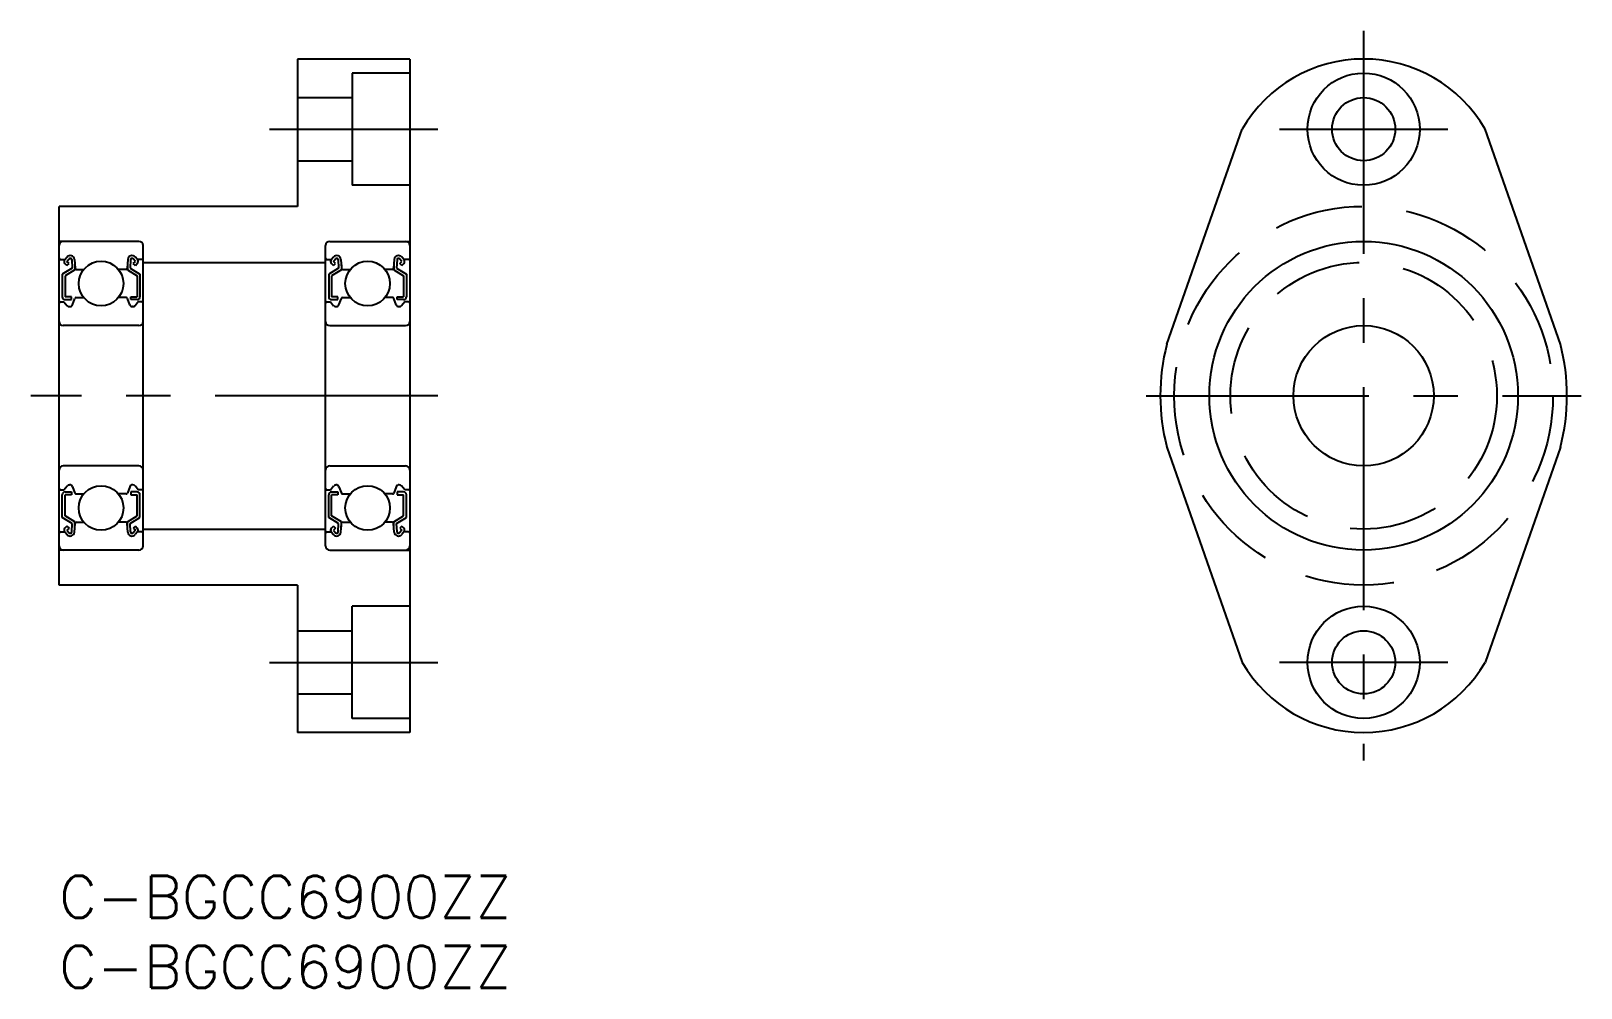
# Model space of a CAD drawing. Extents: x -2 to 109, y -8 to 60.
import ezdxf

# ---------------------------------------------------------------- set-up
doc = ezdxf.new("R2010")
doc.units = 0
doc.header["$LTSCALE"] = 0.5
doc.linetypes.add('CENTER', pattern=[50.8, 31.75, -6.35, 6.35, -6.35])
doc.linetypes.add('DASHED', pattern=[19.05, 12.7, -6.35])
for name, color, linetype in [('MSM_CENTER', 1, 'CENTER'), ('MSM_CONTINUOUS', 7, 'CONTINUOUS'), ('MSM_DASHED', 4, 'DASHED'), ('MSM_PART_NUMBER', 7, 'CONTINUOUS')]:
    doc.layers.add(name, color=color, linetype=linetype)
doc.styles.get("Standard").update_dxf_attribs({"font": 'txt.shx', "height": 3, "bigfont": 'bigfont.shx'})

# ---------------------------------------------------------------- blocks, each defined once
blk = doc.blocks.new('*U26')
at = {"layer": 'MSM_PART_NUMBER'}
blk.add_text('C-BGCC6900ZZ', height=3, dxfattribs=at).set_placement((0, -3))
blk = doc.blocks.new('*U27')
at = {"layer": 'MSM_PART_NUMBER'}
blk.add_text('C-BGCC6900ZZ', height=3, dxfattribs=at).set_placement((0, -8))

msp = doc.modelspace()

# ---------------------------------------------------------------- linework, layer by layer
at = {"layer": 'MSM_CENTER'}
for p, q in [((93.02, 60.21), (93.02, 8.21)), ((15, 53.21), (27, 53.21)), ((87.02, 53.21), (99.02, 53.21)), ((27, 34.21), (-2, 34.21)), ((77.52, 34.21), (108.52, 34.21)), ((15, 15.21), (27, 15.21)), ((99.02, 15.21), (87.02, 15.21))]:
    msp.add_line(p, q, dxfattribs=at)
at = {"layer": 'MSM_CONTINUOUS'}
for p, q in [((17, 58.21), (17, 47.71)), ((25, 58.21), (17, 58.21)), ((25, 58.21), (25, 10.21)), ((25, 57.21), (20.9, 57.21)), ((20.9, 57.21), (20.9, 49.21)), ((17, 55.46), (20.9, 55.46)), ((78.99, 37.88), (84.36, 53.21)), ((107.05, 37.88), (101.68, 53.21)), ((17, 50.96), (20.9, 50.96)), ((25, 49.21), (20.9, 49.21)), ((0, 20.71), (0, 47.71)), ((17, 47.71), (0, 47.71)), ((5.7, 45.21), (0, 45.21)), ((6, 23.51), (6, 44.91)), ((19, 23.51), (19, 44.91)), ((19.3, 45.21), (25, 45.21)), ((0.1, 43.91), (0.41, 43.91)), ((0.93, 43.3), (0.23, 42.87)), ((0.41, 43.91), (0.57, 44.1)), ((0.56, 43.49), (0.42, 43.64)), ((1.13, 43.19), (0.43, 42.76)), ((0.56, 43.78), (0.72, 43.97)), ((0.71, 43.64), (0.56, 43.78)), ((0.56, 43.49), (0.71, 43.64)), ((0.9, 43.91), (0.93, 43.3)), ((1.1, 43.93), (1.15, 43.3)), ((1.13, 43.54), (1.13, 43.19)), ((1.25, 43.21), (1.77, 43.21)), ((4.75, 43.21), (4.23, 43.21)), ((4.9, 43.93), (4.85, 43.3)), ((4.87, 43.54), (4.87, 43.19)), ((4.87, 43.19), (5.57, 42.76)), ((5.1, 43.91), (5.07, 43.3)), ((5.07, 43.3), (5.77, 42.87)), ((5.44, 43.78), (5.28, 43.97)), ((5.29, 43.64), (5.44, 43.78)), ((5.44, 43.49), (5.29, 43.64)), ((5.59, 43.91), (5.43, 44.1)), ((5.44, 43.49), (5.58, 43.64)), ((5.9, 43.91), (5.59, 43.91)), ((6, 43.71), (19, 43.71)), ((19.1, 43.91), (19.41, 43.91)), ((19.93, 43.3), (19.23, 42.87)), ((19.41, 43.91), (19.57, 44.1)), ((19.56, 43.49), (19.42, 43.64)), ((20.13, 43.19), (19.43, 42.76)), ((19.56, 43.78), (19.72, 43.97)), ((19.71, 43.64), (19.56, 43.78)), ((19.56, 43.49), (19.71, 43.64)), ((19.9, 43.91), (19.93, 43.3)), ((20.1, 43.93), (20.15, 43.3)), ((20.13, 43.54), (20.13, 43.19)), ((20.25, 43.21), (20.77, 43.21)), ((23.75, 43.21), (23.23, 43.21)), ((23.9, 43.93), (23.85, 43.3)), ((23.87, 43.54), (23.87, 43.19)), ((23.87, 43.19), (24.57, 42.76)), ((24.1, 43.91), (24.07, 43.3)), ((24.07, 43.3), (24.77, 42.87)), ((24.44, 43.78), (24.28, 43.97)), ((24.29, 43.64), (24.44, 43.78)), ((24.44, 43.49), (24.29, 43.64)), ((24.59, 43.91), (24.43, 44.1)), ((24.44, 43.49), (24.58, 43.64)), ((24.9, 43.91), (24.59, 43.91)), ((0.23, 42.87), (0.23, 41.26)), ((0.43, 42.76), (0.43, 41.26)), ((5.57, 42.76), (5.57, 41.26)), ((5.77, 42.87), (5.77, 41.26)), ((19.23, 42.87), (19.23, 41.26)), ((19.43, 42.76), (19.43, 41.26)), ((24.57, 42.76), (24.57, 41.26)), ((24.77, 42.87), (24.77, 41.26)), ((0.1, 40.91), (0.35, 40.91)), ((0.35, 40.91), (0.58, 40.63)), ((0.88, 41.26), (0.43, 41.26)), ((0.43, 41.06), (0.88, 41.06)), ((0.88, 41.06), (0.88, 41.26)), ((0.96, 40.69), (1.13, 41.14)), ((1.22, 41.21), (1.77, 41.21)), ((4.78, 41.21), (4.23, 41.21)), ((5.04, 40.69), (4.87, 41.14)), ((5.12, 41.06), (5.12, 41.26)), ((5.12, 41.26), (5.57, 41.26)), ((5.57, 41.06), (5.12, 41.06)), ((5.65, 40.91), (5.42, 40.63)), ((5.9, 40.91), (5.65, 40.91)), ((19.1, 40.91), (19.35, 40.91)), ((19.35, 40.91), (19.58, 40.63)), ((19.88, 41.26), (19.43, 41.26)), ((19.43, 41.06), (19.88, 41.06)), ((19.88, 41.06), (19.88, 41.26)), ((19.96, 40.69), (20.13, 41.14)), ((20.22, 41.21), (20.77, 41.21)), ((23.78, 41.21), (23.23, 41.21)), ((24.04, 40.69), (23.87, 41.14)), ((24.12, 41.06), (24.12, 41.26)), ((24.12, 41.26), (24.57, 41.26)), ((24.57, 41.06), (24.12, 41.06)), ((24.65, 40.91), (24.42, 40.63)), ((24.9, 40.91), (24.65, 40.91)), ((0.74, 40.56), (0.77, 40.56)), ((5.26, 40.56), (5.23, 40.56)), ((19.74, 40.56), (19.77, 40.56)), ((24.26, 40.56), (24.23, 40.56)), ((5.7, 39.21), (0.3, 39.21)), ((19.3, 39.21), (24.7, 39.21)), ((78.99, 30.54), (84.36, 15.21)), ((107.05, 30.54), (101.68, 15.21)), ((5.7, 29.21), (0.3, 29.21)), ((19.3, 29.21), (24.7, 29.21)), ((0.35, 27.51), (0.58, 27.78)), ((0.74, 27.86), (0.77, 27.86)), ((0.96, 27.72), (1.13, 27.27)), ((5.04, 27.72), (4.87, 27.27)), ((5.26, 27.86), (5.23, 27.86)), ((5.65, 27.51), (5.42, 27.78)), ((19.35, 27.51), (19.58, 27.78)), ((19.74, 27.86), (19.77, 27.86)), ((19.96, 27.72), (20.13, 27.27)), ((24.04, 27.72), (23.87, 27.27)), ((24.26, 27.86), (24.23, 27.86)), ((24.65, 27.51), (24.42, 27.78)), ((0.1, 27.51), (0.35, 27.51)), ((0.23, 25.54), (0.23, 27.16)), ((0.43, 27.36), (0.88, 27.36)), ((0.43, 25.66), (0.43, 27.16)), ((0.88, 27.16), (0.43, 27.16)), ((0.88, 27.36), (0.88, 27.16)), ((1.22, 27.21), (1.77, 27.21)), ((4.78, 27.21), (4.23, 27.21)), ((5.12, 27.36), (5.12, 27.16)), ((5.57, 27.36), (5.12, 27.36)), ((5.12, 27.16), (5.57, 27.16)), ((5.57, 25.66), (5.57, 27.16)), ((5.9, 27.51), (5.65, 27.51)), ((5.77, 25.54), (5.77, 27.16)), ((19.1, 27.51), (19.35, 27.51)), ((19.23, 25.54), (19.23, 27.16)), ((19.43, 27.36), (19.88, 27.36)), ((19.43, 25.66), (19.43, 27.16)), ((19.88, 27.16), (19.43, 27.16)), ((19.88, 27.36), (19.88, 27.16)), ((20.22, 27.21), (20.77, 27.21)), ((23.78, 27.21), (23.23, 27.21)), ((24.12, 27.36), (24.12, 27.16)), ((24.57, 27.36), (24.12, 27.36)), ((24.12, 27.16), (24.57, 27.16)), ((24.57, 25.66), (24.57, 27.16)), ((24.9, 27.51), (24.65, 27.51)), ((24.77, 25.54), (24.77, 27.16)), ((0.93, 25.11), (0.23, 25.54)), ((1.13, 25.22), (0.43, 25.66)), ((4.87, 25.22), (5.57, 25.66)), ((5.07, 25.11), (5.77, 25.54)), ((19.93, 25.11), (19.23, 25.54)), ((20.13, 25.22), (19.43, 25.66)), ((23.87, 25.22), (24.57, 25.66)), ((24.07, 25.11), (24.77, 25.54)), ((0.1, 24.51), (0.41, 24.51)), ((0.41, 24.51), (0.57, 24.32)), ((0.56, 24.92), (0.42, 24.78)), ((0.56, 24.92), (0.71, 24.78)), ((0.71, 24.78), (0.56, 24.63)), ((0.56, 24.63), (0.72, 24.44)), ((0.9, 24.5), (0.93, 25.11)), ((1.1, 24.48), (1.15, 25.11)), ((1.13, 24.87), (1.13, 25.22)), ((1.25, 25.21), (1.77, 25.21)), ((4.75, 25.21), (4.23, 25.21)), ((4.9, 24.48), (4.85, 25.11)), ((4.87, 24.87), (4.87, 25.22)), ((5.1, 24.5), (5.07, 25.11)), ((5.44, 24.63), (5.28, 24.44)), ((5.44, 24.92), (5.29, 24.78)), ((5.29, 24.78), (5.44, 24.63)), ((5.59, 24.51), (5.43, 24.32)), ((5.44, 24.92), (5.58, 24.78)), ((5.9, 24.51), (5.59, 24.51)), ((6, 24.71), (19, 24.71)), ((19.1, 24.51), (19.41, 24.51)), ((19.41, 24.51), (19.57, 24.32)), ((19.56, 24.92), (19.42, 24.78)), ((19.56, 24.92), (19.71, 24.78)), ((19.71, 24.78), (19.56, 24.63)), ((19.56, 24.63), (19.72, 24.44)), ((19.9, 24.5), (19.93, 25.11)), ((20.1, 24.48), (20.15, 25.11)), ((20.13, 24.87), (20.13, 25.22)), ((20.25, 25.21), (20.77, 25.21)), ((23.75, 25.21), (23.23, 25.21)), ((23.9, 24.48), (23.85, 25.11)), ((23.87, 24.87), (23.87, 25.22)), ((24.1, 24.5), (24.07, 25.11)), ((24.44, 24.63), (24.28, 24.44)), ((24.44, 24.92), (24.29, 24.78)), ((24.29, 24.78), (24.44, 24.63)), ((24.59, 24.51), (24.43, 24.32)), ((24.44, 24.92), (24.58, 24.78)), ((24.9, 24.51), (24.59, 24.51)), ((5.7, 23.21), (0, 23.21)), ((19.3, 23.21), (25, 23.21)), ((17, 20.71), (0, 20.71)), ((17, 20.71), (17, 10.21)), ((25, 19.21), (20.9, 19.21)), ((20.9, 11.21), (20.9, 19.21)), ((17, 17.46), (20.9, 17.46)), ((17, 12.96), (20.9, 12.96)), ((25, 11.21), (20.9, 11.21)), ((25, 10.21), (17, 10.21))]:
    msp.add_line(p, q, dxfattribs=at)
for centre, radius in [((93.02, 53.21), 4), ((93.02, 53.21), 2.25), ((93.02, 34.21), 11), ((3, 42.21), 1.59), ((22, 42.21), 1.59), ((93.02, 34.21), 5), ((3, 26.21), 1.59), ((22, 26.21), 1.59), ((93.02, 15.21), 4), ((93.02, 15.21), 2.25)]:
    msp.add_circle(centre, radius, dxfattribs=at)
for centre, radius, start, end in [((93.02, 48.21), 10, 30, 150), ((0.3, 44.91), 0.3, 90, 180), ((5.7, 44.91), 0.3, 0, 90), ((19.3, 44.91), 0.3, 90, 180), ((24.7, 44.91), 0.3, 0, 90), ((0.1, 44.01), 0.1, 180, 270), ((0.56, 43.78), 0.2, 139.9921, 225), ((0.8, 43.9), 0.3, 4.9357, 139.9921), ((0.8, 43.9), 0.1, 3.0863, 139.9614), ((1.25, 43.31), 0.1, 184.9357, 269.9989), ((4.75, 43.31), 0.1, 270.0011, 355.0643), ((5.2, 43.9), 0.3, 40.0079, 175.0643), ((5.2, 43.9), 0.1, 40.0386, 176.9137), ((5.44, 43.78), 0.2, 315, 40.0079), ((5.9, 44.01), 0.1, 270, 0), ((19.1, 44.01), 0.1, 180, 270), ((19.56, 43.78), 0.2, 139.9921, 225), ((19.8, 43.9), 0.3, 4.9357, 139.9921), ((19.8, 43.9), 0.1, 3.0863, 139.9614), ((20.25, 43.31), 0.1, 184.9357, 269.9989), ((23.75, 43.31), 0.1, 270.0011, 355.0643), ((24.2, 43.9), 0.3, 40.0079, 175.0643), ((24.2, 43.9), 0.1, 40.0386, 176.9137), ((24.44, 43.78), 0.2, 315, 40.0079), ((24.9, 44.01), 0.1, 270, 0), ((0.1, 40.81), 0.1, 90, 180), ((0.43, 41.26), 0.2, 180, 270), ((1.22, 41.11), 0.1, 90, 160.0568), ((4.78, 41.11), 0.1, 19.9432, 90), ((5.57, 41.26), 0.2, 270, 0), ((5.9, 40.81), 0.1, 0, 90), ((19.1, 40.81), 0.1, 90, 180), ((19.43, 41.26), 0.2, 180, 270), ((20.22, 41.11), 0.1, 90, 160.0568), ((23.78, 41.11), 0.1, 19.9432, 90), ((24.57, 41.26), 0.2, 270, 0), ((24.9, 40.81), 0.1, 0, 90), ((0.74, 40.76), 0.2, 219.9859, 270), ((0.77, 40.76), 0.2, 270, 340.0568), ((5.23, 40.76), 0.2, 199.9432, 270), ((5.26, 40.76), 0.2, 270, 320.0141), ((19.74, 40.76), 0.2, 219.9859, 270), ((19.77, 40.76), 0.2, 270, 340.0568), ((24.23, 40.76), 0.2, 199.9432, 270), ((24.26, 40.76), 0.2, 270, 320.0141), ((0.3, 39.51), 0.3, 180, 270), ((5.7, 39.51), 0.3, 270, 0), ((19.3, 39.51), 0.3, 180, 270), ((24.7, 39.51), 0.3, 270, 0), ((93.02, 34.21), 14.5, 165.3364, 194.6636), ((93.02, 34.21), 14.5, 345.3364, 14.6636), ((0.3, 28.91), 0.3, 90, 180), ((5.7, 28.91), 0.3, 0, 90), ((19.3, 28.91), 0.3, 90, 180), ((24.7, 28.91), 0.3, 0, 90), ((0.74, 27.66), 0.2, 90, 140.0141), ((0.77, 27.66), 0.2, 19.9432, 90), ((5.23, 27.66), 0.2, 90, 160.0568), ((5.26, 27.66), 0.2, 39.9859, 90), ((19.74, 27.66), 0.2, 90, 140.0141), ((19.77, 27.66), 0.2, 19.9432, 90), ((24.23, 27.66), 0.2, 90, 160.0568), ((24.26, 27.66), 0.2, 39.9859, 90), ((0.1, 27.61), 0.1, 180, 270), ((0.43, 27.16), 0.2, 90, 180), ((1.22, 27.31), 0.1, 199.9432, 270), ((4.78, 27.31), 0.1, 270, 340.0568), ((5.57, 27.16), 0.2, 0, 90), ((5.9, 27.61), 0.1, 270, 0), ((19.1, 27.61), 0.1, 180, 270), ((19.43, 27.16), 0.2, 90, 180), ((20.22, 27.31), 0.1, 199.9432, 270), ((23.78, 27.31), 0.1, 270, 340.0568), ((24.57, 27.16), 0.2, 0, 90), ((24.9, 27.61), 0.1, 270, 0), ((0.1, 24.41), 0.1, 90, 180), ((0.56, 24.63), 0.2, 135, 220.0079), ((0.8, 24.51), 0.3, 220.0079, 355.0643), ((0.8, 24.51), 0.1, 220.0386, 356.9137), ((1.25, 25.11), 0.1, 90.0011, 175.0643), ((4.75, 25.11), 0.1, 4.9357, 89.9989), ((5.2, 24.51), 0.3, 184.9357, 319.9921), ((5.2, 24.51), 0.1, 183.0863, 319.9614), ((5.44, 24.63), 0.2, 319.9921, 45), ((5.9, 24.41), 0.1, 0, 90), ((19.1, 24.41), 0.1, 90, 180), ((19.56, 24.63), 0.2, 135, 220.0079), ((19.8, 24.51), 0.3, 220.0079, 355.0643), ((19.8, 24.51), 0.1, 220.0386, 356.9137), ((20.25, 25.11), 0.1, 90.0011, 175.0643), ((23.75, 25.11), 0.1, 4.9357, 89.9989), ((24.2, 24.51), 0.3, 184.9357, 319.9921), ((24.2, 24.51), 0.1, 183.0863, 319.9614), ((24.44, 24.63), 0.2, 319.9921, 45), ((24.9, 24.41), 0.1, 0, 90), ((0.3, 23.51), 0.3, 180, 270), ((5.7, 23.51), 0.3, 270, 0), ((19.3, 23.51), 0.3, 180, 270), ((24.7, 23.51), 0.3, 270, 0), ((93.02, 20.21), 10, 210, 330)]:
    msp.add_arc(centre, radius, start, end, dxfattribs=at)
at = {"layer": 'MSM_DASHED'}
for radius in [13.5, 9.5]:
    msp.add_circle((93.02, 34.21), radius, dxfattribs=at)

# ---------------------------------------------------------------- block references
at = {"layer": 'MSM_CONTINUOUS'}
for name in ['*U26', '*U27']:
    msp.add_blockref(name, (0, 0), dxfattribs=at)

doc.saveas('drawing.dxf')
